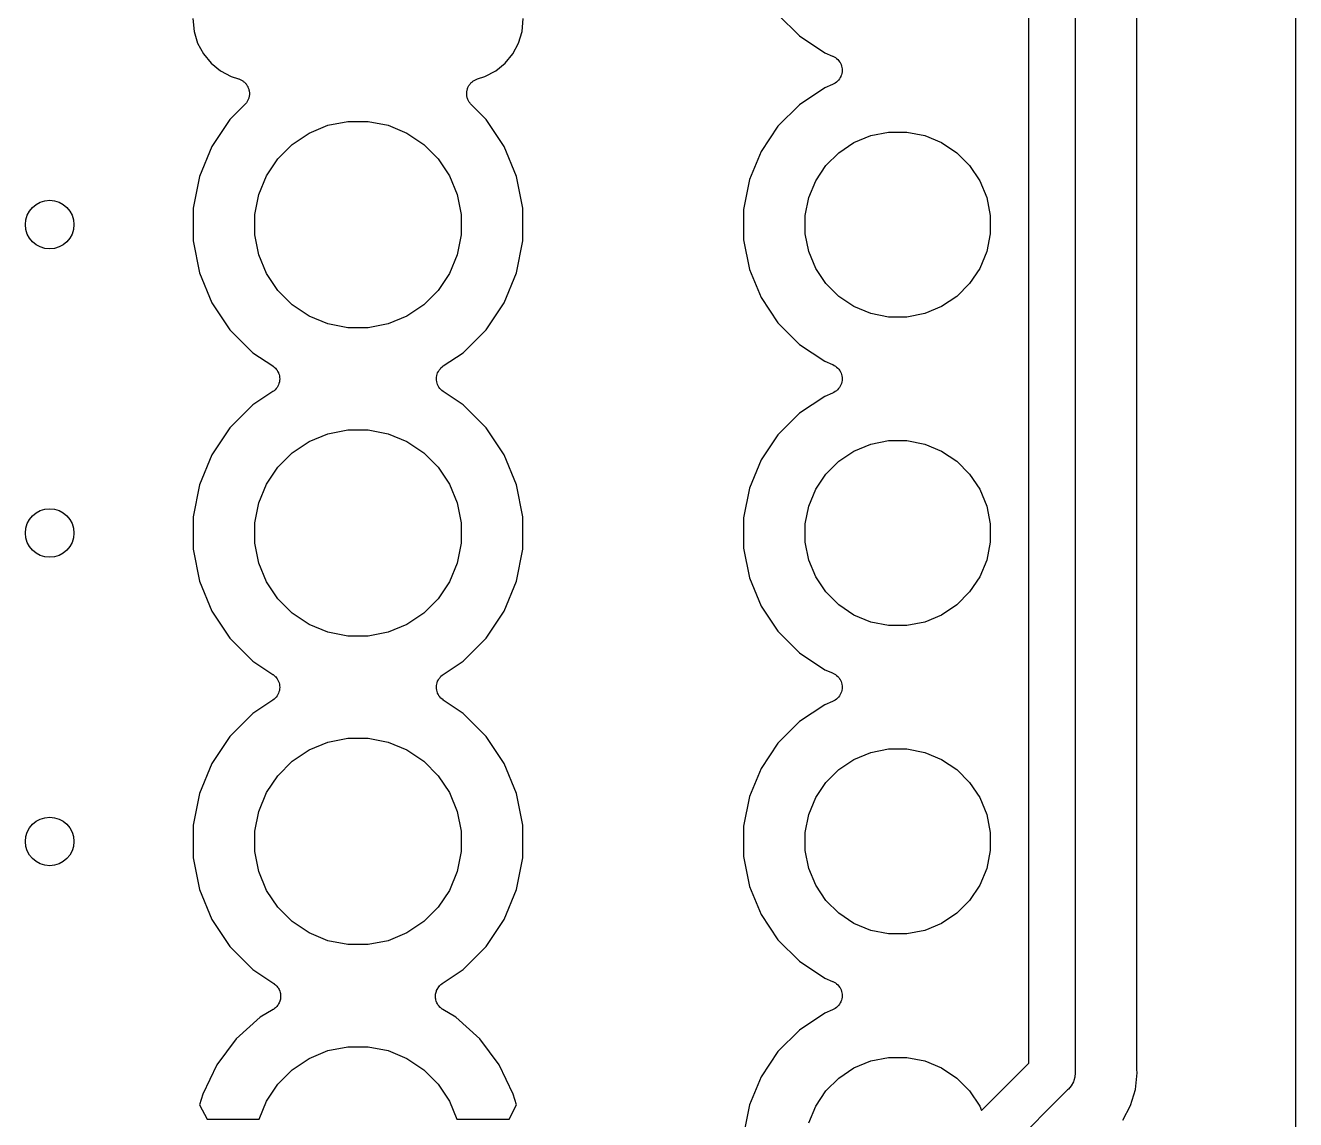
# Model space of a CAD drawing. Extents: x 1.17 to 5.78, y -4.25 to -1.29.
# Drawn here: x 5.3671 to 5.779, y -2.0152 to -1.6604 of the extents above; entities that cross this region are included whole.
import ezdxf

# ---------------------------------------------------------------- set-up
doc = ezdxf.new("R2010")
doc.units = 0
doc.header["$MEASUREMENT"] = 0
doc.layers.add('BLACK', color=7, linetype='CONTINUOUS')

msp = doc.modelspace()

# ---------------------------------------------------------------- linework, layer by layer
at = {"layer": 'BLACK', "linetype": 'CONTINUOUS'}
for p, q in [((5.7075, -1.32537), (5.7075, -1.99963)), ((5.6925, -1.99689), (5.6925, -1.32811)), ((5.7275, -1.9984), (5.7275, -1.3266)), ((5.77902, -1.35086), (5.77902, -4.19873)), ((5.42141, -1.65822), (5.42182, -1.66239)), ((5.52818, -1.66239), (5.52859, -1.65822)), ((5.61116, -1.65687), (5.61813, -1.66384)), ((5.42182, -1.66239), (5.42297, -1.66616)), ((5.52703, -1.66616), (5.52818, -1.66239)), ((5.61813, -1.66384), (5.62632, -1.66931)), ((5.42297, -1.66616), (5.42483, -1.66963)), ((5.52517, -1.66963), (5.52703, -1.66616)), ((5.42483, -1.66963), (5.42732, -1.67268)), ((5.52268, -1.67268), (5.52517, -1.66963)), ((5.62632, -1.66931), (5.6289, -1.67038)), ((5.6289, -1.67038), (5.62895, -1.6704)), ((5.62895, -1.6704), (5.62895, -1.6704)), ((5.62895, -1.6704), (5.62895, -1.6704)), ((5.62895, -1.6704), (5.62897, -1.67041)), ((5.62897, -1.67041), (5.62939, -1.67064)), ((5.62939, -1.67064), (5.62981, -1.67087)), ((5.62981, -1.67087), (5.62981, -1.67088)), ((5.62981, -1.67088), (5.62982, -1.67088)), ((5.62982, -1.67088), (5.63019, -1.67119)), ((5.63019, -1.67119), (5.63056, -1.6715)), ((5.63056, -1.6715), (5.63056, -1.6715)), ((5.63056, -1.6715), (5.63057, -1.67151)), ((5.63057, -1.67151), (5.63086, -1.67188)), ((5.63086, -1.67188), (5.63117, -1.67225)), ((5.63117, -1.67225), (5.63117, -1.67226)), ((5.63117, -1.67226), (5.63118, -1.67227)), ((5.63118, -1.67227), (5.6314, -1.67269)), ((5.42732, -1.67268), (5.43037, -1.67517)), ((5.43037, -1.67517), (5.43384, -1.67703)), ((5.51616, -1.67703), (5.51963, -1.67517)), ((5.51963, -1.67517), (5.52268, -1.67268)), ((5.6314, -1.67269), (5.63162, -1.67312)), ((5.63162, -1.67312), (5.63162, -1.67313)), ((5.63162, -1.67313), (5.63163, -1.67314)), ((5.63163, -1.67314), (5.63176, -1.6736)), ((5.63188, -1.67601), (5.63174, -1.67647)), ((5.63176, -1.6736), (5.6319, -1.67405)), ((5.63189, -1.67601), (5.63188, -1.67601)), ((5.63194, -1.67551), (5.63189, -1.676)), ((5.63189, -1.676), (5.63189, -1.67601)), ((5.6319, -1.67405), (5.6319, -1.67406)), ((5.6319, -1.67406), (5.6319, -1.67407)), ((5.6319, -1.67407), (5.63194, -1.67455)), ((5.63194, -1.67455), (5.63199, -1.67503)), ((5.63199, -1.67504), (5.63194, -1.67551)), ((5.63199, -1.67503), (5.63199, -1.67503)), ((5.63199, -1.67503), (5.63199, -1.67504)), ((5.43384, -1.67703), (5.43623, -1.67776)), ((5.43623, -1.67776), (5.4363, -1.67778)), ((5.4363, -1.67778), (5.43651, -1.67787)), ((5.43651, -1.67787), (5.43673, -1.67794)), ((5.43673, -1.67794), (5.43696, -1.67806)), ((5.43696, -1.67806), (5.43719, -1.67816)), ((5.43719, -1.67816), (5.43739, -1.67829)), ((5.43739, -1.67829), (5.43759, -1.6784)), ((5.43759, -1.6784), (5.43779, -1.67857)), ((5.43779, -1.67857), (5.438, -1.67871)), ((5.438, -1.67871), (5.43816, -1.67888)), ((5.43816, -1.67888), (5.43834, -1.67903)), ((5.43834, -1.67903), (5.4385, -1.67923)), ((5.4385, -1.67923), (5.43868, -1.67941)), ((5.43868, -1.67941), (5.43881, -1.67961)), ((5.43881, -1.67961), (5.43895, -1.67979)), ((5.43895, -1.67979), (5.43907, -1.68001)), ((5.43907, -1.68001), (5.43921, -1.68023)), ((5.43921, -1.68023), (5.4393, -1.68045)), ((5.4393, -1.68045), (5.43941, -1.68065)), ((5.51062, -1.68059), (5.51073, -1.68038)), ((5.51073, -1.68038), (5.51082, -1.68017)), ((5.51082, -1.68017), (5.51096, -1.67995)), ((5.51096, -1.67995), (5.51109, -1.67973)), ((5.51109, -1.67973), (5.51123, -1.67955)), ((5.51123, -1.67955), (5.51136, -1.67936)), ((5.51136, -1.67936), (5.51155, -1.67918)), ((5.51155, -1.67918), (5.51171, -1.67898)), ((5.51171, -1.67898), (5.51189, -1.67883)), ((5.51189, -1.67883), (5.51206, -1.67867)), ((5.51206, -1.67867), (5.51227, -1.67853)), ((5.51227, -1.67853), (5.51247, -1.67837)), ((5.51247, -1.67837), (5.51267, -1.67826)), ((5.51267, -1.67826), (5.51287, -1.67813)), ((5.51287, -1.67813), (5.51311, -1.67803)), ((5.51311, -1.67803), (5.51333, -1.67791)), ((5.51333, -1.67791), (5.51355, -1.67784)), ((5.51355, -1.67784), (5.51377, -1.67776)), ((5.51377, -1.67776), (5.51616, -1.67703)), ((5.6289, -1.67962), (5.62632, -1.68069)), ((5.62933, -1.67939), (5.6289, -1.67962)), ((5.62975, -1.67917), (5.62933, -1.67939)), ((5.62976, -1.67916), (5.62975, -1.67917)), ((5.63014, -1.67885), (5.62976, -1.67916)), ((5.62976, -1.67916), (5.62976, -1.67916)), ((5.63051, -1.67855), (5.63014, -1.67885)), ((5.63052, -1.67854), (5.63051, -1.67855)), ((5.63051, -1.67855), (5.63051, -1.67855)), ((5.63083, -1.67817), (5.63052, -1.67854)), ((5.63113, -1.6778), (5.63083, -1.67817)), ((5.63114, -1.67779), (5.63113, -1.6778)), ((5.63113, -1.6778), (5.63113, -1.6778)), ((5.63137, -1.67736), (5.63114, -1.67779)), ((5.63159, -1.67695), (5.63137, -1.67736)), ((5.6316, -1.67694), (5.63159, -1.67695)), ((5.63174, -1.67647), (5.6316, -1.67693)), ((5.6316, -1.67693), (5.6316, -1.67694)), ((5.43939, -1.68446), (5.43927, -1.68469)), ((5.43946, -1.68424), (5.43939, -1.68446)), ((5.43941, -1.68065), (5.43948, -1.6809)), ((5.43955, -1.68402), (5.43946, -1.68424)), ((5.43948, -1.6809), (5.43958, -1.68113)), ((5.43961, -1.68377), (5.43955, -1.68402)), ((5.43958, -1.68113), (5.43962, -1.68136)), ((5.43968, -1.68353), (5.43961, -1.68377)), ((5.43962, -1.68136), (5.43969, -1.68159)), ((5.4397, -1.6833), (5.43968, -1.68353)), ((5.43969, -1.68159), (5.43971, -1.68184)), ((5.43975, -1.68307), (5.4397, -1.6833)), ((5.43971, -1.68184), (5.43976, -1.68209)), ((5.43978, -1.68256), (5.43975, -1.68281)), ((5.43975, -1.68281), (5.43975, -1.68307)), ((5.43976, -1.68209), (5.43976, -1.68233)), ((5.43976, -1.68233), (5.43978, -1.68256)), ((5.51022, -1.68249), (5.51025, -1.68226)), ((5.51024, -1.68274), (5.51022, -1.68249)), ((5.51024, -1.683), (5.51024, -1.68274)), ((5.51029, -1.68323), (5.51024, -1.683)), ((5.51025, -1.68202), (5.5103, -1.68177)), ((5.51025, -1.68226), (5.51025, -1.68202)), ((5.51031, -1.68346), (5.51029, -1.68323)), ((5.5103, -1.68177), (5.51033, -1.68152)), ((5.51038, -1.68371), (5.51031, -1.68346)), ((5.51033, -1.68152), (5.5104, -1.6813)), ((5.51043, -1.68396), (5.51038, -1.68371)), ((5.5104, -1.6813), (5.51044, -1.68107)), ((5.51051, -1.68417), (5.51043, -1.68396)), ((5.51044, -1.68107), (5.51054, -1.68083)), ((5.51058, -1.6844), (5.51051, -1.68417)), ((5.51054, -1.68083), (5.51062, -1.68059)), ((5.5107, -1.68462), (5.51058, -1.6844)), ((5.51079, -1.68486), (5.5107, -1.68462)), ((5.62632, -1.68069), (5.61813, -1.68616)), ((5.43831, -1.68608), (5.43347, -1.69092)), ((5.43846, -1.6859), (5.43831, -1.68608)), ((5.43863, -1.68573), (5.43846, -1.6859)), ((5.43877, -1.68552), (5.43863, -1.68573)), ((5.43893, -1.68532), (5.43877, -1.68552)), ((5.43904, -1.68512), (5.43893, -1.68532)), ((5.43917, -1.68492), (5.43904, -1.68512)), ((5.43927, -1.68469), (5.43917, -1.68492)), ((5.51092, -1.68506), (5.51079, -1.68486)), ((5.51103, -1.68526), (5.51092, -1.68506)), ((5.51119, -1.68546), (5.51103, -1.68526)), ((5.51133, -1.68568), (5.51119, -1.68546)), ((5.51149, -1.68584), (5.51133, -1.68568)), ((5.51164, -1.68603), (5.51149, -1.68584)), ((5.51169, -1.68608), (5.51164, -1.68603)), ((5.51653, -1.69092), (5.51169, -1.68608)), ((5.61813, -1.68616), (5.61116, -1.69313)), ((5.43347, -1.69092), (5.42762, -1.69968)), ((5.45915, -1.69534), (5.46524, -1.69282)), ((5.46524, -1.69282), (5.4717, -1.69154)), ((5.4717, -1.69154), (5.4783, -1.69154)), ((5.4783, -1.69154), (5.48476, -1.69282)), ((5.48476, -1.69282), (5.49085, -1.69534)), ((5.52238, -1.69968), (5.51653, -1.69092)), ((5.45367, -1.69901), (5.45915, -1.69534)), ((5.49085, -1.69534), (5.49633, -1.69901)), ((5.61116, -1.69313), (5.60569, -1.70132)), ((5.63579, -1.69841), (5.64125, -1.69615)), ((5.64125, -1.69615), (5.64705, -1.695)), ((5.64705, -1.695), (5.65295, -1.695)), ((5.65295, -1.695), (5.65875, -1.69615)), ((5.65875, -1.69615), (5.66421, -1.69841)), ((5.42762, -1.69968), (5.42359, -1.70941)), ((5.44901, -1.70367), (5.45367, -1.69901)), ((5.49633, -1.69901), (5.50099, -1.70367)), ((5.52641, -1.70941), (5.52238, -1.69968)), ((5.63088, -1.7017), (5.63579, -1.69841)), ((5.66421, -1.69841), (5.66912, -1.7017)), ((5.44534, -1.70915), (5.44901, -1.70367)), ((5.50099, -1.70367), (5.50466, -1.70915)), ((5.60569, -1.70132), (5.60192, -1.71042)), ((5.6267, -1.70588), (5.63088, -1.7017)), ((5.66912, -1.7017), (5.6733, -1.70588)), ((5.44282, -1.71524), (5.44534, -1.70915)), ((5.50466, -1.70915), (5.50718, -1.71524)), ((5.62341, -1.71079), (5.6267, -1.70588)), ((5.6733, -1.70588), (5.67659, -1.71079)), ((5.42359, -1.70941), (5.42154, -1.71973)), ((5.52846, -1.71973), (5.52641, -1.70941)), ((5.60192, -1.71042), (5.6, -1.72008)), ((5.62115, -1.71625), (5.62341, -1.71079)), ((5.67659, -1.71079), (5.67885, -1.71625)), ((5.44154, -1.7217), (5.44282, -1.71524)), ((5.50718, -1.71524), (5.50846, -1.7217)), ((5.62, -1.72205), (5.62115, -1.71625)), ((5.67885, -1.71625), (5.68, -1.72205)), ((5.42154, -1.71973), (5.42154, -1.73027)), ((5.44154, -1.7283), (5.44154, -1.7217)), ((5.50846, -1.7217), (5.50846, -1.7283)), ((5.52846, -1.73027), (5.52846, -1.71973)), ((5.6, -1.72008), (5.6, -1.72992)), ((5.62, -1.72795), (5.62, -1.72205)), ((5.68, -1.72205), (5.68, -1.72795)), ((5.44282, -1.73476), (5.44154, -1.7283)), ((5.50846, -1.7283), (5.50718, -1.73476)), ((5.6, -1.72992), (5.60192, -1.73958)), ((5.62115, -1.73375), (5.62, -1.72795)), ((5.68, -1.72795), (5.67885, -1.73375)), ((5.42154, -1.73027), (5.42359, -1.74059)), ((5.52641, -1.74059), (5.52846, -1.73027)), ((5.62341, -1.73921), (5.62115, -1.73375)), ((5.67885, -1.73375), (5.67659, -1.73921)), ((5.44534, -1.74085), (5.44282, -1.73476)), ((5.50718, -1.73476), (5.50466, -1.74085)), ((5.42359, -1.74059), (5.42762, -1.75032)), ((5.44901, -1.74633), (5.44534, -1.74085)), ((5.50466, -1.74085), (5.50099, -1.74633)), ((5.52238, -1.75032), (5.52641, -1.74059)), ((5.60192, -1.73958), (5.60569, -1.74868)), ((5.6267, -1.74412), (5.62341, -1.73921)), ((5.67659, -1.73921), (5.6733, -1.74412)), ((5.45367, -1.75099), (5.44901, -1.74633)), ((5.50099, -1.74633), (5.49633, -1.75099)), ((5.63088, -1.7483), (5.6267, -1.74412)), ((5.6733, -1.74412), (5.66912, -1.7483)), ((5.42762, -1.75032), (5.43347, -1.75908)), ((5.51653, -1.75908), (5.52238, -1.75032)), ((5.60569, -1.74868), (5.61116, -1.75687)), ((5.63579, -1.75159), (5.63088, -1.7483)), ((5.66912, -1.7483), (5.66421, -1.75159)), ((5.45915, -1.75466), (5.45367, -1.75099)), ((5.46524, -1.75718), (5.45915, -1.75466)), ((5.49085, -1.75466), (5.48476, -1.75718)), ((5.49633, -1.75099), (5.49085, -1.75466)), ((5.64125, -1.75385), (5.63579, -1.75159)), ((5.64705, -1.755), (5.64125, -1.75385)), ((5.65875, -1.75385), (5.65295, -1.755)), ((5.66421, -1.75159), (5.65875, -1.75385)), ((5.4717, -1.75846), (5.46524, -1.75718)), ((5.4783, -1.75846), (5.4717, -1.75846)), ((5.48476, -1.75718), (5.4783, -1.75846)), ((5.61116, -1.75687), (5.61813, -1.76384)), ((5.65295, -1.755), (5.64705, -1.755)), ((5.43347, -1.75908), (5.44092, -1.76653)), ((5.50908, -1.76653), (5.51653, -1.75908)), ((5.44092, -1.76653), (5.44737, -1.77084)), ((5.50263, -1.77084), (5.50908, -1.76653)), ((5.61813, -1.76384), (5.62632, -1.76931)), ((5.44737, -1.77084), (5.44741, -1.77087)), ((5.44741, -1.77087), (5.44741, -1.77087)), ((5.44741, -1.77087), (5.44741, -1.77087)), ((5.44741, -1.77087), (5.44743, -1.77088)), ((5.44743, -1.77088), (5.4478, -1.77119)), ((5.50189, -1.77144), (5.50226, -1.77114)), ((5.50226, -1.77114), (5.50263, -1.77084)), ((5.62632, -1.76931), (5.6289, -1.77038)), ((5.6289, -1.77038), (5.62895, -1.7704)), ((5.62895, -1.7704), (5.62895, -1.7704)), ((5.62895, -1.7704), (5.62895, -1.7704)), ((5.62895, -1.7704), (5.62897, -1.77041)), ((5.62897, -1.77041), (5.62939, -1.77064)), ((5.62939, -1.77064), (5.62981, -1.77087)), ((5.62981, -1.77087), (5.62981, -1.77088)), ((5.62981, -1.77088), (5.62982, -1.77088)), ((5.62982, -1.77088), (5.63019, -1.77119)), ((5.4478, -1.77119), (5.44816, -1.77149)), ((5.44816, -1.77149), (5.44817, -1.7715)), ((5.44817, -1.7715), (5.44818, -1.77151)), ((5.44818, -1.77151), (5.44848, -1.77188)), ((5.44848, -1.77188), (5.44877, -1.77225)), ((5.44877, -1.77225), (5.44878, -1.77226)), ((5.44878, -1.77226), (5.44879, -1.77227)), ((5.44879, -1.77227), (5.44901, -1.77269)), ((5.44901, -1.77269), (5.44923, -1.77311)), ((5.44923, -1.77311), (5.44923, -1.77313)), ((5.44923, -1.77313), (5.44924, -1.77314)), ((5.44924, -1.77314), (5.44937, -1.7736)), ((5.44937, -1.7736), (5.44951, -1.77405)), ((5.44951, -1.77405), (5.44951, -1.77406)), ((5.44951, -1.77406), (5.44951, -1.77408)), ((5.44951, -1.77408), (5.44955, -1.77455)), ((5.44955, -1.77455), (5.4496, -1.77502)), ((5.4496, -1.77505), (5.44955, -1.77552)), ((5.4496, -1.77502), (5.4496, -1.77503)), ((5.4496, -1.77503), (5.4496, -1.77505)), ((5.5004, -1.77495), (5.50045, -1.77448)), ((5.5004, -1.77497), (5.5004, -1.77495)), ((5.5004, -1.77498), (5.5004, -1.77497)), ((5.50045, -1.77545), (5.5004, -1.77498)), ((5.50045, -1.77448), (5.5005, -1.77401)), ((5.5005, -1.77401), (5.50051, -1.77399)), ((5.50051, -1.77398), (5.50065, -1.77353)), ((5.50051, -1.77399), (5.50051, -1.77398)), ((5.50065, -1.77353), (5.50079, -1.77307)), ((5.50079, -1.77307), (5.5008, -1.77306)), ((5.5008, -1.77305), (5.50103, -1.77263)), ((5.5008, -1.77306), (5.5008, -1.77305)), ((5.50103, -1.77263), (5.50125, -1.77221)), ((5.50125, -1.77221), (5.50126, -1.7722)), ((5.50126, -1.7722), (5.50127, -1.77219)), ((5.50127, -1.77219), (5.50157, -1.77183)), ((5.50157, -1.77183), (5.50187, -1.77146)), ((5.50187, -1.77146), (5.50188, -1.77145)), ((5.50188, -1.77145), (5.50189, -1.77144)), ((5.63019, -1.77119), (5.63056, -1.7715)), ((5.63056, -1.7715), (5.63056, -1.7715)), ((5.63056, -1.7715), (5.63057, -1.77151)), ((5.63057, -1.77151), (5.63086, -1.77188)), ((5.63086, -1.77188), (5.63117, -1.77225)), ((5.63117, -1.77225), (5.63117, -1.77226)), ((5.63117, -1.77226), (5.63118, -1.77227)), ((5.63118, -1.77227), (5.6314, -1.77269)), ((5.6314, -1.77269), (5.63162, -1.77312)), ((5.63162, -1.77312), (5.63162, -1.77313)), ((5.63162, -1.77313), (5.63163, -1.77314)), ((5.63163, -1.77314), (5.63176, -1.7736)), ((5.63176, -1.7736), (5.6319, -1.77405)), ((5.6319, -1.77405), (5.6319, -1.77406)), ((5.6319, -1.77406), (5.6319, -1.77407)), ((5.6319, -1.77407), (5.63194, -1.77455)), ((5.63194, -1.77455), (5.63199, -1.77503)), ((5.63199, -1.77504), (5.63194, -1.77552)), ((5.63199, -1.77503), (5.63199, -1.77503)), ((5.63199, -1.77503), (5.63199, -1.77504)), ((5.44737, -1.77916), (5.44092, -1.78347)), ((5.44774, -1.77885), (5.44737, -1.77916)), ((5.44811, -1.77856), (5.44774, -1.77885)), ((5.44812, -1.77855), (5.44811, -1.77856)), ((5.44813, -1.77854), (5.44812, -1.77855)), ((5.44843, -1.77817), (5.44813, -1.77854)), ((5.44873, -1.77781), (5.44843, -1.77817)), ((5.44874, -1.7778), (5.44873, -1.77781)), ((5.44875, -1.77779), (5.44874, -1.7778)), ((5.44898, -1.77736), (5.44875, -1.77779)), ((5.4492, -1.77695), (5.44898, -1.77736)), ((5.44921, -1.77693), (5.4492, -1.77694)), ((5.4492, -1.77694), (5.4492, -1.77695)), ((5.44935, -1.77647), (5.44921, -1.77693)), ((5.44949, -1.77602), (5.44935, -1.77647)), ((5.4495, -1.77599), (5.44949, -1.77601)), ((5.44949, -1.77601), (5.44949, -1.77602)), ((5.44955, -1.77552), (5.4495, -1.77599)), ((5.50049, -1.77592), (5.50045, -1.77545)), ((5.50049, -1.77594), (5.50049, -1.77592)), ((5.50049, -1.77595), (5.50049, -1.77594)), ((5.50063, -1.77641), (5.50049, -1.77595)), ((5.50076, -1.77686), (5.50063, -1.77641)), ((5.50077, -1.77687), (5.50076, -1.77686)), ((5.50077, -1.77689), (5.50077, -1.77687)), ((5.50099, -1.77731), (5.50077, -1.77689)), ((5.50121, -1.77773), (5.50099, -1.77731)), ((5.50122, -1.77774), (5.50121, -1.77773)), ((5.50123, -1.77775), (5.50122, -1.77774)), ((5.50152, -1.77812), (5.50123, -1.77775)), ((5.50182, -1.77849), (5.50152, -1.77812)), ((5.50183, -1.7785), (5.50182, -1.77849)), ((5.50184, -1.77851), (5.50183, -1.7785)), ((5.5022, -1.77881), (5.50184, -1.77851)), ((5.50257, -1.77912), (5.5022, -1.77881)), ((5.50259, -1.77913), (5.50257, -1.77912)), ((5.50263, -1.77916), (5.50259, -1.77913)), ((5.50259, -1.77913), (5.50259, -1.77913)), ((5.50259, -1.77913), (5.50259, -1.77913)), ((5.50908, -1.78347), (5.50263, -1.77916)), ((5.62975, -1.77917), (5.62933, -1.77939)), ((5.62976, -1.77916), (5.62975, -1.77917)), ((5.63014, -1.77885), (5.62976, -1.77916)), ((5.62976, -1.77916), (5.62976, -1.77916)), ((5.63051, -1.77855), (5.63014, -1.77885)), ((5.63052, -1.77854), (5.63051, -1.77855)), ((5.63051, -1.77855), (5.63051, -1.77855)), ((5.63083, -1.77817), (5.63052, -1.77854)), ((5.63113, -1.7778), (5.63083, -1.77817)), ((5.63114, -1.77779), (5.63113, -1.7778)), ((5.63113, -1.7778), (5.63113, -1.7778)), ((5.63137, -1.77736), (5.63114, -1.77779)), ((5.63159, -1.77695), (5.63137, -1.77736)), ((5.6316, -1.77694), (5.63159, -1.77695)), ((5.63174, -1.77647), (5.6316, -1.77693)), ((5.6316, -1.77693), (5.6316, -1.77694)), ((5.63188, -1.77601), (5.63174, -1.77647)), ((5.63189, -1.77601), (5.63188, -1.77601)), ((5.63194, -1.77552), (5.63189, -1.776)), ((5.63189, -1.776), (5.63189, -1.77601)), ((5.44092, -1.78347), (5.43347, -1.79092)), ((5.51653, -1.79092), (5.50908, -1.78347)), ((5.62632, -1.78069), (5.61813, -1.78616)), ((5.6289, -1.77962), (5.62632, -1.78069)), ((5.62933, -1.77939), (5.6289, -1.77962)), ((5.61813, -1.78616), (5.61116, -1.79313)), ((5.43347, -1.79092), (5.42762, -1.79968)), ((5.46524, -1.79282), (5.4717, -1.79154)), ((5.4717, -1.79154), (5.4783, -1.79154)), ((5.4783, -1.79154), (5.48476, -1.79282)), ((5.52238, -1.79967), (5.51653, -1.79092)), ((5.45367, -1.79901), (5.45915, -1.79534)), ((5.45915, -1.79534), (5.46524, -1.79282)), ((5.48476, -1.79282), (5.49085, -1.79534)), ((5.49085, -1.79534), (5.49633, -1.79901)), ((5.61116, -1.79313), (5.60569, -1.80132)), ((5.64125, -1.79615), (5.64705, -1.795)), ((5.64705, -1.795), (5.65295, -1.795)), ((5.65295, -1.795), (5.65875, -1.79615)), ((5.42762, -1.79968), (5.42359, -1.8094)), ((5.44901, -1.80367), (5.45367, -1.79901)), ((5.49633, -1.79901), (5.50099, -1.80367)), ((5.52641, -1.8094), (5.52238, -1.79967)), ((5.63088, -1.8017), (5.63579, -1.79841)), ((5.63579, -1.79841), (5.64125, -1.79615)), ((5.65875, -1.79615), (5.66421, -1.79841)), ((5.66421, -1.79841), (5.66912, -1.8017)), ((5.44534, -1.80915), (5.44901, -1.80367)), ((5.50099, -1.80367), (5.50466, -1.80915)), ((5.60569, -1.80132), (5.60192, -1.81042)), ((5.6267, -1.80588), (5.63088, -1.8017)), ((5.66912, -1.8017), (5.6733, -1.80588)), ((5.62341, -1.81079), (5.6267, -1.80588)), ((5.6733, -1.80588), (5.67659, -1.81079)), ((5.42359, -1.8094), (5.42154, -1.81973)), ((5.44282, -1.81524), (5.44534, -1.80915)), ((5.50466, -1.80915), (5.50718, -1.81524)), ((5.52846, -1.81973), (5.52641, -1.8094)), ((5.60192, -1.81042), (5.6, -1.82008)), ((5.62115, -1.81625), (5.62341, -1.81079)), ((5.67659, -1.81079), (5.67885, -1.81625)), ((5.44154, -1.8217), (5.44282, -1.81524)), ((5.50718, -1.81524), (5.50846, -1.8217)), ((5.62, -1.82205), (5.62115, -1.81625)), ((5.67885, -1.81625), (5.68, -1.82205)), ((5.42154, -1.81973), (5.42154, -1.83027)), ((5.52846, -1.83027), (5.52846, -1.81973)), ((5.6, -1.82008), (5.6, -1.82992)), ((5.44154, -1.8283), (5.44154, -1.8217)), ((5.50846, -1.8217), (5.50846, -1.8283)), ((5.62, -1.82795), (5.62, -1.82205)), ((5.68, -1.82205), (5.68, -1.82795)), ((5.44282, -1.83476), (5.44154, -1.8283)), ((5.50846, -1.8283), (5.50718, -1.83476)), ((5.62115, -1.83375), (5.62, -1.82795)), ((5.68, -1.82795), (5.67885, -1.83375)), ((5.42154, -1.83027), (5.42359, -1.84059)), ((5.52641, -1.84059), (5.52846, -1.83027)), ((5.6, -1.82992), (5.60192, -1.83958)), ((5.44534, -1.84085), (5.44282, -1.83476)), ((5.50718, -1.83476), (5.50466, -1.84085)), ((5.62341, -1.83921), (5.62115, -1.83375)), ((5.67885, -1.83375), (5.67659, -1.83921)), ((5.42359, -1.84059), (5.42762, -1.85032)), ((5.44901, -1.84633), (5.44534, -1.84085)), ((5.50466, -1.84085), (5.50099, -1.84633)), ((5.52238, -1.85032), (5.52641, -1.84059)), ((5.60192, -1.83958), (5.60569, -1.84868)), ((5.6267, -1.84412), (5.62341, -1.83921)), ((5.67659, -1.83921), (5.6733, -1.84412)), ((5.63088, -1.8483), (5.6267, -1.84412)), ((5.6733, -1.84412), (5.66912, -1.8483)), ((5.45367, -1.85099), (5.44901, -1.84633)), ((5.50099, -1.84633), (5.49633, -1.85099)), ((5.60569, -1.84868), (5.61116, -1.85687)), ((5.63579, -1.85159), (5.63088, -1.8483)), ((5.66912, -1.8483), (5.66421, -1.85159)), ((5.42762, -1.85032), (5.43347, -1.85908)), ((5.45915, -1.85466), (5.45367, -1.85099)), ((5.49633, -1.85099), (5.49085, -1.85466)), ((5.51653, -1.85908), (5.52238, -1.85032)), ((5.64125, -1.85385), (5.63579, -1.85159)), ((5.66421, -1.85159), (5.65875, -1.85385)), ((5.46524, -1.85718), (5.45915, -1.85466)), ((5.4717, -1.85846), (5.46524, -1.85718)), ((5.48476, -1.85718), (5.4783, -1.85846)), ((5.49085, -1.85466), (5.48476, -1.85718)), ((5.61116, -1.85687), (5.61813, -1.86384)), ((5.64705, -1.855), (5.64125, -1.85385)), ((5.65295, -1.855), (5.64705, -1.855)), ((5.65875, -1.85385), (5.65295, -1.855)), ((5.43347, -1.85908), (5.44092, -1.86653)), ((5.4783, -1.85846), (5.4717, -1.85846)), ((5.50908, -1.86653), (5.51653, -1.85908)), ((5.61813, -1.86384), (5.62632, -1.86931)), ((5.44092, -1.86653), (5.44737, -1.87084)), ((5.50263, -1.87084), (5.50908, -1.86653)), ((5.62632, -1.86931), (5.6289, -1.87038)), ((5.44737, -1.87084), (5.44741, -1.87087)), ((5.44741, -1.87087), (5.44741, -1.87087)), ((5.44741, -1.87087), (5.44741, -1.87087)), ((5.44741, -1.87087), (5.44743, -1.87088)), ((5.44743, -1.87088), (5.4478, -1.87119)), ((5.4478, -1.87119), (5.44816, -1.87149)), ((5.44816, -1.87149), (5.44817, -1.8715)), ((5.44817, -1.8715), (5.44818, -1.87151)), ((5.44818, -1.87151), (5.44848, -1.87188)), ((5.44848, -1.87188), (5.44877, -1.87225)), ((5.44877, -1.87225), (5.44878, -1.87226)), ((5.44878, -1.87226), (5.44879, -1.87227)), ((5.44879, -1.87227), (5.44901, -1.87269)), ((5.44901, -1.87269), (5.44923, -1.87311)), ((5.44923, -1.87311), (5.44923, -1.87313)), ((5.44923, -1.87313), (5.44924, -1.87314)), ((5.44924, -1.87314), (5.44937, -1.8736)), ((5.44937, -1.8736), (5.44951, -1.87405)), ((5.44951, -1.87405), (5.44951, -1.87406)), ((5.44951, -1.87406), (5.44951, -1.87408)), ((5.44951, -1.87408), (5.44955, -1.87455)), ((5.50045, -1.87449), (5.5005, -1.87401)), ((5.5005, -1.87401), (5.50051, -1.87399)), ((5.50051, -1.87398), (5.50065, -1.87353)), ((5.50051, -1.87399), (5.50051, -1.87398)), ((5.50065, -1.87353), (5.50079, -1.87307)), ((5.50079, -1.87307), (5.5008, -1.87306)), ((5.5008, -1.87305), (5.50103, -1.87263)), ((5.5008, -1.87306), (5.5008, -1.87305)), ((5.50103, -1.87263), (5.50125, -1.87221)), ((5.50125, -1.87221), (5.50126, -1.8722)), ((5.50126, -1.8722), (5.50127, -1.87219)), ((5.50127, -1.87219), (5.50157, -1.87183)), ((5.50157, -1.87183), (5.50187, -1.87146)), ((5.50187, -1.87146), (5.50188, -1.87145)), ((5.50188, -1.87145), (5.50189, -1.87144)), ((5.50189, -1.87144), (5.50226, -1.87114)), ((5.50226, -1.87114), (5.50263, -1.87084)), ((5.6289, -1.87038), (5.62895, -1.8704)), ((5.62895, -1.8704), (5.62895, -1.8704)), ((5.62895, -1.8704), (5.62895, -1.8704)), ((5.62895, -1.8704), (5.62897, -1.87041)), ((5.62897, -1.87041), (5.62939, -1.87064)), ((5.62939, -1.87064), (5.62981, -1.87087)), ((5.62981, -1.87087), (5.62981, -1.87088)), ((5.62981, -1.87088), (5.62982, -1.87088)), ((5.62982, -1.87088), (5.63019, -1.87119)), ((5.63019, -1.87119), (5.63056, -1.8715)), ((5.63056, -1.8715), (5.63056, -1.8715)), ((5.63056, -1.8715), (5.63057, -1.87151)), ((5.63057, -1.87151), (5.63086, -1.87188)), ((5.63086, -1.87188), (5.63117, -1.87225)), ((5.63117, -1.87225), (5.63117, -1.87226)), ((5.63117, -1.87226), (5.63118, -1.87227)), ((5.63118, -1.87227), (5.6314, -1.87269)), ((5.6314, -1.87269), (5.63162, -1.87312)), ((5.63162, -1.87312), (5.63162, -1.87313)), ((5.63162, -1.87313), (5.63163, -1.87314)), ((5.63163, -1.87314), (5.63176, -1.8736)), ((5.63176, -1.8736), (5.6319, -1.87405)), ((5.6319, -1.87405), (5.6319, -1.87406)), ((5.6319, -1.87406), (5.6319, -1.87407)), ((5.6319, -1.87407), (5.63194, -1.87455)), ((5.44843, -1.87817), (5.44813, -1.87854)), ((5.44873, -1.87781), (5.44843, -1.87817)), ((5.44874, -1.8778), (5.44873, -1.87781)), ((5.44875, -1.87779), (5.44874, -1.8778)), ((5.44898, -1.87736), (5.44875, -1.87779)), ((5.4492, -1.87695), (5.44898, -1.87736)), ((5.44921, -1.87693), (5.4492, -1.87694)), ((5.4492, -1.87694), (5.4492, -1.87695)), ((5.44935, -1.87647), (5.44921, -1.87693)), ((5.44949, -1.87602), (5.44935, -1.87647)), ((5.4495, -1.87599), (5.44949, -1.87601)), ((5.44949, -1.87601), (5.44949, -1.87602)), ((5.44955, -1.87552), (5.4495, -1.87599)), ((5.44955, -1.87455), (5.4496, -1.87502)), ((5.4496, -1.87505), (5.44955, -1.87552)), ((5.4496, -1.87502), (5.4496, -1.87503)), ((5.4496, -1.87503), (5.4496, -1.87505)), ((5.5004, -1.87495), (5.50045, -1.87449)), ((5.5004, -1.87497), (5.5004, -1.87495)), ((5.5004, -1.87498), (5.5004, -1.87497)), ((5.50045, -1.87545), (5.5004, -1.87498)), ((5.50049, -1.87592), (5.50045, -1.87545)), ((5.50049, -1.87594), (5.50049, -1.87592)), ((5.50049, -1.87595), (5.50049, -1.87594)), ((5.50063, -1.87641), (5.50049, -1.87595)), ((5.50076, -1.87686), (5.50063, -1.87641)), ((5.50077, -1.87687), (5.50076, -1.87686)), ((5.50077, -1.87689), (5.50077, -1.87687)), ((5.50099, -1.8773), (5.50077, -1.87689)), ((5.50121, -1.87773), (5.50099, -1.8773)), ((5.50122, -1.87774), (5.50121, -1.87773)), ((5.50123, -1.87775), (5.50122, -1.87774)), ((5.50152, -1.87812), (5.50123, -1.87775)), ((5.50182, -1.87849), (5.50152, -1.87812)), ((5.63083, -1.87817), (5.63052, -1.87854)), ((5.63113, -1.8778), (5.63083, -1.87817)), ((5.63114, -1.87779), (5.63113, -1.8778)), ((5.63113, -1.8778), (5.63113, -1.8778)), ((5.63137, -1.87736), (5.63114, -1.87779)), ((5.63159, -1.87695), (5.63137, -1.87736)), ((5.6316, -1.87694), (5.63159, -1.87695)), ((5.63174, -1.87647), (5.6316, -1.87693)), ((5.6316, -1.87693), (5.6316, -1.87694)), ((5.63188, -1.87601), (5.63174, -1.87647)), ((5.63189, -1.87601), (5.63188, -1.87601)), ((5.63194, -1.87552), (5.63189, -1.876)), ((5.63189, -1.876), (5.63189, -1.87601)), ((5.63194, -1.87455), (5.63199, -1.87503)), ((5.63199, -1.87504), (5.63194, -1.87552)), ((5.63199, -1.87503), (5.63199, -1.87503)), ((5.63199, -1.87503), (5.63199, -1.87504)), ((5.44737, -1.87916), (5.44092, -1.88347)), ((5.44774, -1.87885), (5.44737, -1.87916)), ((5.44811, -1.87856), (5.44774, -1.87885)), ((5.44812, -1.87855), (5.44811, -1.87856)), ((5.44813, -1.87854), (5.44812, -1.87855)), ((5.50183, -1.8785), (5.50182, -1.87849)), ((5.50184, -1.87851), (5.50183, -1.8785)), ((5.5022, -1.87881), (5.50184, -1.87851)), ((5.50257, -1.87912), (5.5022, -1.87881)), ((5.50259, -1.87913), (5.50257, -1.87912)), ((5.50263, -1.87916), (5.50259, -1.87913)), ((5.50259, -1.87913), (5.50259, -1.87913)), ((5.50259, -1.87913), (5.50259, -1.87913)), ((5.50908, -1.88347), (5.50263, -1.87916)), ((5.62632, -1.88069), (5.61813, -1.88616)), ((5.6289, -1.87962), (5.62632, -1.88069)), ((5.62933, -1.87939), (5.6289, -1.87962)), ((5.62975, -1.87917), (5.62933, -1.87939)), ((5.62976, -1.87916), (5.62975, -1.87917)), ((5.63014, -1.87885), (5.62976, -1.87916)), ((5.62976, -1.87916), (5.62976, -1.87916)), ((5.63051, -1.87855), (5.63014, -1.87885)), ((5.63052, -1.87854), (5.63051, -1.87855)), ((5.63051, -1.87855), (5.63051, -1.87855)), ((5.44092, -1.88347), (5.43347, -1.89092)), ((5.51653, -1.89092), (5.50908, -1.88347)), ((5.61813, -1.88616), (5.61116, -1.89313)), ((5.43347, -1.89092), (5.42762, -1.89968)), ((5.45915, -1.89534), (5.46524, -1.89282)), ((5.46524, -1.89282), (5.4717, -1.89154)), ((5.4717, -1.89154), (5.4783, -1.89154)), ((5.4783, -1.89154), (5.48476, -1.89282)), ((5.48476, -1.89282), (5.49085, -1.89534)), ((5.52238, -1.89968), (5.51653, -1.89092)), ((5.61116, -1.89313), (5.60569, -1.90132)), ((5.45367, -1.89901), (5.45915, -1.89534)), ((5.49085, -1.89534), (5.49633, -1.89901)), ((5.63088, -1.9017), (5.63579, -1.89841)), ((5.63579, -1.89841), (5.64125, -1.89615)), ((5.64125, -1.89615), (5.64705, -1.895)), ((5.64705, -1.895), (5.65295, -1.895)), ((5.65295, -1.895), (5.65875, -1.89615)), ((5.65875, -1.89615), (5.66421, -1.89841)), ((5.66421, -1.89841), (5.66912, -1.9017)), ((5.42762, -1.89968), (5.42359, -1.90941)), ((5.44901, -1.90367), (5.45367, -1.89901)), ((5.49633, -1.89901), (5.50099, -1.90367)), ((5.52641, -1.90941), (5.52238, -1.89968)), ((5.60569, -1.90132), (5.60192, -1.91042)), ((5.6267, -1.90588), (5.63088, -1.9017)), ((5.66912, -1.9017), (5.6733, -1.90588)), ((5.44534, -1.90915), (5.44901, -1.90367)), ((5.50099, -1.90367), (5.50466, -1.90915)), ((5.62341, -1.91079), (5.6267, -1.90588)), ((5.6733, -1.90588), (5.67659, -1.91079)), ((5.42359, -1.90941), (5.42154, -1.91973)), ((5.44282, -1.91524), (5.44534, -1.90915)), ((5.50466, -1.90915), (5.50718, -1.91524)), ((5.52846, -1.91973), (5.52641, -1.90941)), ((5.60192, -1.91042), (5.6, -1.92008)), ((5.62115, -1.91625), (5.62341, -1.91079)), ((5.67659, -1.91079), (5.67885, -1.91625)), ((5.44154, -1.9217), (5.44282, -1.91524)), ((5.50718, -1.91524), (5.50846, -1.9217)), ((5.62, -1.92205), (5.62115, -1.91625)), ((5.67885, -1.91625), (5.68, -1.92205)), ((5.42154, -1.91973), (5.42154, -1.93027)), ((5.44154, -1.9283), (5.44154, -1.9217)), ((5.50846, -1.9217), (5.50846, -1.9283)), ((5.52846, -1.93027), (5.52846, -1.91973)), ((5.6, -1.92008), (5.6, -1.92992)), ((5.62, -1.92795), (5.62, -1.92205)), ((5.68, -1.92205), (5.68, -1.92795)), ((5.42154, -1.93027), (5.42359, -1.94059)), ((5.44282, -1.93476), (5.44154, -1.9283)), ((5.50846, -1.9283), (5.50718, -1.93476)), ((5.52641, -1.94059), (5.52846, -1.93027)), ((5.6, -1.92992), (5.60192, -1.93958)), ((5.62115, -1.93375), (5.62, -1.92795)), ((5.68, -1.92795), (5.67885, -1.93375)), ((5.44534, -1.94085), (5.44282, -1.93476)), ((5.50718, -1.93476), (5.50466, -1.94085)), ((5.62341, -1.93921), (5.62115, -1.93375)), ((5.67885, -1.93375), (5.67659, -1.93921)), ((5.60192, -1.93958), (5.60569, -1.94868)), ((5.6267, -1.94412), (5.62341, -1.93921)), ((5.67659, -1.93921), (5.6733, -1.94412)), ((5.42359, -1.94059), (5.42762, -1.95032)), ((5.44901, -1.94633), (5.44534, -1.94085)), ((5.50466, -1.94085), (5.50099, -1.94633)), ((5.52238, -1.95032), (5.52641, -1.94059)), ((5.63088, -1.9483), (5.6267, -1.94412)), ((5.6733, -1.94412), (5.66912, -1.9483)), ((5.45367, -1.95099), (5.44901, -1.94633)), ((5.50099, -1.94633), (5.49633, -1.95099)), ((5.42762, -1.95032), (5.43347, -1.95908)), ((5.45915, -1.95466), (5.45367, -1.95099)), ((5.49633, -1.95099), (5.49085, -1.95466)), ((5.51653, -1.95908), (5.52238, -1.95032)), ((5.60569, -1.94868), (5.61116, -1.95687)), ((5.63579, -1.95159), (5.63088, -1.9483)), ((5.64125, -1.95385), (5.63579, -1.95159)), ((5.66421, -1.95159), (5.65875, -1.95385)), ((5.66912, -1.9483), (5.66421, -1.95159)), ((5.46524, -1.95718), (5.45915, -1.95466)), ((5.49085, -1.95466), (5.48476, -1.95718)), ((5.64705, -1.955), (5.64125, -1.95385)), ((5.65295, -1.955), (5.64705, -1.955)), ((5.65875, -1.95385), (5.65295, -1.955)), ((5.43347, -1.95908), (5.44092, -1.96653)), ((5.4717, -1.95846), (5.46524, -1.95718)), ((5.4783, -1.95846), (5.4717, -1.95846)), ((5.48476, -1.95718), (5.4783, -1.95846)), ((5.50908, -1.96653), (5.51653, -1.95908)), ((5.61116, -1.95687), (5.61813, -1.96384)), ((5.61813, -1.96384), (5.62632, -1.96931)), ((5.44092, -1.96653), (5.44768, -1.97105)), ((5.50232, -1.97105), (5.50908, -1.96653)), ((5.44768, -1.97105), (5.44774, -1.97109)), ((5.44774, -1.97109), (5.44783, -1.97116)), ((5.44783, -1.97116), (5.44793, -1.97122)), ((5.44793, -1.97122), (5.4482, -1.97148)), ((5.4482, -1.97148), (5.44848, -1.97172)), ((5.44848, -1.97172), (5.44856, -1.97181)), ((5.44856, -1.97181), (5.44864, -1.97189)), ((5.44864, -1.97189), (5.44886, -1.97219)), ((5.44886, -1.97219), (5.44909, -1.97248)), ((5.44909, -1.97248), (5.44915, -1.97258)), ((5.44915, -1.97258), (5.44922, -1.97268)), ((5.44922, -1.97268), (5.44937, -1.97301)), ((5.50048, -1.97328), (5.50066, -1.97295)), ((5.50066, -1.97295), (5.50082, -1.97262)), ((5.50082, -1.97262), (5.50089, -1.97252)), ((5.50089, -1.97252), (5.50094, -1.97242)), ((5.50094, -1.97242), (5.50118, -1.97213)), ((5.50118, -1.97213), (5.5014, -1.97183)), ((5.5014, -1.97183), (5.50149, -1.97176)), ((5.50149, -1.97176), (5.50156, -1.97167)), ((5.50156, -1.97167), (5.50185, -1.97143)), ((5.50185, -1.97143), (5.50213, -1.97118)), ((5.50213, -1.97118), (5.50223, -1.97112)), ((5.50223, -1.97112), (5.50232, -1.97105)), ((5.62632, -1.96931), (5.6289, -1.97038)), ((5.6289, -1.97038), (5.62895, -1.9704)), ((5.62895, -1.9704), (5.62895, -1.9704)), ((5.62895, -1.9704), (5.62895, -1.9704)), ((5.62895, -1.9704), (5.62897, -1.97041)), ((5.62897, -1.97041), (5.62939, -1.97064)), ((5.62939, -1.97064), (5.62981, -1.97087)), ((5.62981, -1.97087), (5.62981, -1.97088)), ((5.62981, -1.97088), (5.62982, -1.97088)), ((5.62982, -1.97088), (5.63019, -1.97119)), ((5.63019, -1.97119), (5.63056, -1.9715)), ((5.63056, -1.9715), (5.63056, -1.9715)), ((5.63056, -1.9715), (5.63057, -1.97151)), ((5.63057, -1.97151), (5.63086, -1.97188)), ((5.63086, -1.97188), (5.63117, -1.97225)), ((5.63117, -1.97225), (5.63117, -1.97226)), ((5.63117, -1.97226), (5.63118, -1.97227)), ((5.63118, -1.97227), (5.6314, -1.97269)), ((5.6314, -1.97269), (5.63162, -1.97312)), ((5.44937, -1.97301), (5.44954, -1.97334)), ((5.44962, -1.9768), (5.44951, -1.97715)), ((5.44954, -1.97334), (5.44958, -1.97346)), ((5.44958, -1.97346), (5.44963, -1.97356)), ((5.44975, -1.97645), (5.44962, -1.9768)), ((5.44963, -1.97356), (5.44971, -1.97392)), ((5.44971, -1.97392), (5.44982, -1.97428)), ((5.44976, -1.97633), (5.44975, -1.97645)), ((5.4498, -1.97622), (5.44976, -1.97633)), ((5.44984, -1.97585), (5.4498, -1.97622)), ((5.44982, -1.97428), (5.44983, -1.9744)), ((5.44983, -1.9744), (5.44985, -1.97451)), ((5.4499, -1.97549), (5.44984, -1.97585)), ((5.44985, -1.97451), (5.44987, -1.97488)), ((5.44987, -1.97488), (5.4499, -1.97525)), ((5.4499, -1.97525), (5.44989, -1.97537)), ((5.44989, -1.97537), (5.4499, -1.97549)), ((5.5001, -1.97518), (5.50014, -1.97481)), ((5.50011, -1.9753), (5.5001, -1.97518)), ((5.5001, -1.97542), (5.50011, -1.9753)), ((5.50015, -1.97578), (5.5001, -1.97542)), ((5.50014, -1.97481), (5.50016, -1.97444)), ((5.50019, -1.97615), (5.50015, -1.97578)), ((5.50016, -1.97444), (5.50018, -1.97433)), ((5.50018, -1.97433), (5.5002, -1.97421)), ((5.50022, -1.97627), (5.50019, -1.97615)), ((5.5002, -1.97421), (5.50031, -1.97386)), ((5.50024, -1.97638), (5.50022, -1.97627)), ((5.50036, -1.97673), (5.50024, -1.97638)), ((5.50031, -1.97386), (5.5004, -1.9735)), ((5.50047, -1.97709), (5.50036, -1.97673)), ((5.5004, -1.9735), (5.50045, -1.97339)), ((5.50045, -1.97339), (5.50048, -1.97328)), ((5.50052, -1.97719), (5.50047, -1.97709)), ((5.63159, -1.97695), (5.63137, -1.97736)), ((5.6316, -1.97694), (5.63159, -1.97695)), ((5.63174, -1.97647), (5.6316, -1.97693)), ((5.6316, -1.97693), (5.6316, -1.97694)), ((5.63162, -1.97312), (5.63162, -1.97313)), ((5.63162, -1.97313), (5.63163, -1.97314)), ((5.63163, -1.97314), (5.63176, -1.9736)), ((5.63188, -1.97601), (5.63174, -1.97647)), ((5.63176, -1.9736), (5.6319, -1.97405)), ((5.63189, -1.97601), (5.63188, -1.97601)), ((5.63194, -1.97552), (5.63189, -1.976)), ((5.63189, -1.976), (5.63189, -1.97601)), ((5.6319, -1.97405), (5.6319, -1.97406)), ((5.6319, -1.97406), (5.6319, -1.97407)), ((5.6319, -1.97407), (5.63194, -1.97455)), ((5.63194, -1.97455), (5.63199, -1.97503)), ((5.63199, -1.97504), (5.63194, -1.97552)), ((5.63199, -1.97503), (5.63199, -1.97503)), ((5.63199, -1.97503), (5.63199, -1.97504)), ((5.44746, -1.9795), (5.44328, -1.98199)), ((5.44756, -1.97943), (5.44746, -1.9795)), ((5.44766, -1.97938), (5.44756, -1.97943)), ((5.44795, -1.97914), (5.44766, -1.97938)), ((5.44825, -1.97892), (5.44795, -1.97914)), ((5.44833, -1.97884), (5.44825, -1.97892)), ((5.44842, -1.97876), (5.44833, -1.97884)), ((5.44866, -1.97848), (5.44842, -1.97876)), ((5.44891, -1.9782), (5.44866, -1.97848)), ((5.44897, -1.9781), (5.44891, -1.9782)), ((5.44904, -1.97801), (5.44897, -1.9781)), ((5.44922, -1.97768), (5.44904, -1.97801)), ((5.44941, -1.97737), (5.44922, -1.97768)), ((5.44945, -1.97726), (5.44941, -1.97737)), ((5.44951, -1.97715), (5.44945, -1.97726)), ((5.50056, -1.9773), (5.50052, -1.97719)), ((5.50075, -1.97762), (5.50056, -1.9773)), ((5.50092, -1.97795), (5.50075, -1.97762)), ((5.50099, -1.97804), (5.50092, -1.97795)), ((5.50105, -1.97814), (5.50099, -1.97804)), ((5.5013, -1.97842), (5.50105, -1.97814)), ((5.50153, -1.97871), (5.5013, -1.97842)), ((5.50162, -1.97879), (5.50153, -1.97871)), ((5.5017, -1.97887), (5.50162, -1.97879)), ((5.502, -1.9791), (5.5017, -1.97887)), ((5.50228, -1.97934), (5.502, -1.9791)), ((5.50239, -1.97939), (5.50228, -1.97934)), ((5.50248, -1.97946), (5.50239, -1.97939)), ((5.50254, -1.9795), (5.50248, -1.97946)), ((5.50672, -1.98199), (5.50254, -1.9795)), ((5.62632, -1.98069), (5.61813, -1.98616)), ((5.6289, -1.97962), (5.62632, -1.98069)), ((5.62933, -1.97939), (5.6289, -1.97962)), ((5.62975, -1.97917), (5.62933, -1.97939)), ((5.62976, -1.97916), (5.62975, -1.97917)), ((5.63014, -1.97885), (5.62976, -1.97916)), ((5.62976, -1.97916), (5.62976, -1.97916)), ((5.63051, -1.97855), (5.63014, -1.97885)), ((5.63052, -1.97854), (5.63051, -1.97855)), ((5.63051, -1.97855), (5.63051, -1.97855)), ((5.63083, -1.97817), (5.63052, -1.97854)), ((5.63113, -1.9778), (5.63083, -1.97817)), ((5.63114, -1.97779), (5.63113, -1.9778)), ((5.63113, -1.9778), (5.63113, -1.9778)), ((5.63137, -1.97736), (5.63114, -1.97779)), ((5.44328, -1.98199), (5.4355, -1.989)), ((5.5145, -1.989), (5.50672, -1.98199)), ((5.4355, -1.989), (5.42924, -1.9974)), ((5.52076, -1.9974), (5.5145, -1.989)), ((5.61813, -1.98616), (5.61116, -1.99313)), ((5.45915, -1.99534), (5.46524, -1.99282)), ((5.46524, -1.99282), (5.4717, -1.99154)), ((5.4717, -1.99154), (5.4783, -1.99154)), ((5.4783, -1.99154), (5.48476, -1.99282)), ((5.48476, -1.99282), (5.49085, -1.99534)), ((5.61116, -1.99313), (5.60569, -2.00132)), ((5.42924, -1.9974), (5.42468, -2.00696)), ((5.45367, -1.99901), (5.45915, -1.99534)), ((5.49085, -1.99534), (5.49633, -1.99901)), ((5.52532, -2.00696), (5.52076, -1.9974)), ((5.63579, -1.99841), (5.64125, -1.99615)), ((5.64125, -1.99615), (5.64705, -1.995)), ((5.64705, -1.995), (5.65295, -1.995)), ((5.65295, -1.995), (5.65875, -1.99615)), ((5.65875, -1.99615), (5.66421, -1.99841)), ((5.67718, -2.01222), (5.6925, -1.99689)), ((5.44901, -2.00367), (5.45367, -1.99901)), ((5.49633, -1.99901), (5.50099, -2.00367)), ((5.60569, -2.00132), (5.60192, -2.01042)), ((5.6267, -2.00588), (5.63088, -2.0017)), ((5.63088, -2.0017), (5.63579, -1.99841)), ((5.66421, -1.99841), (5.66912, -2.0017)), ((5.66912, -2.0017), (5.6733, -2.00588)), ((5.70739, -2.00147), (5.70707, -2.00252)), ((5.70754, -2), (5.70739, -2.00147)), ((5.7075, -1.99963), (5.70754, -2)), ((5.7271, -2.00539), (5.72752, -2.00111)), ((5.72752, -1.99861), (5.7275, -1.9984)), ((5.72752, -1.99882), (5.72752, -1.99861)), ((5.72752, -1.99889), (5.72752, -1.99882)), ((5.72763, -2), (5.72752, -1.99889)), ((5.72752, -2.00111), (5.72763, -2)), ((5.72752, -2.00111), (5.72752, -2.00111)), ((5.44534, -2.00915), (5.44901, -2.00367)), ((5.50099, -2.00367), (5.50466, -2.00915)), ((5.62341, -2.01079), (5.6267, -2.00588)), ((5.6733, -2.00588), (5.67659, -2.01079)), ((5.70504, -2.00556), (5.68056, -2.03004)), ((5.70533, -2.00533), (5.70504, -2.00556)), ((5.70627, -2.00419), (5.70533, -2.00533)), ((5.70696, -2.00288), (5.70627, -2.00419)), ((5.70707, -2.00252), (5.70696, -2.00288)), ((5.72553, -2.01057), (5.7271, -2.00541)), ((5.7271, -2.00541), (5.7271, -2.00539)), ((5.7271, -2.00541), (5.7271, -2.00541)), ((5.42468, -2.00696), (5.42363, -2.01043)), ((5.44292, -2.015), (5.44534, -2.00915)), ((5.50466, -2.00915), (5.50708, -2.015)), ((5.52637, -2.01043), (5.52532, -2.00696)), ((5.42363, -2.01043), (5.42604, -2.015)), ((5.52396, -2.015), (5.52637, -2.01043)), ((5.60192, -2.01042), (5.6, -2.02008)), ((5.62115, -2.01625), (5.62341, -2.01079)), ((5.67659, -2.01079), (5.67718, -2.01222)), ((5.72298, -2.01535), (5.72553, -2.01057)), ((5.42604, -2.015), (5.44292, -2.015)), ((5.50708, -2.015), (5.52396, -2.015))]:
    msp.add_line(p, q, dxfattribs=at)
at = {"layer": 'BLACK'}
for centre in [(5.375, -1.725), (5.375, -1.825), (5.375, -1.925)]:
    msp.add_circle(centre, 0.00787, dxfattribs=at)

doc.saveas('drawing.dxf')
